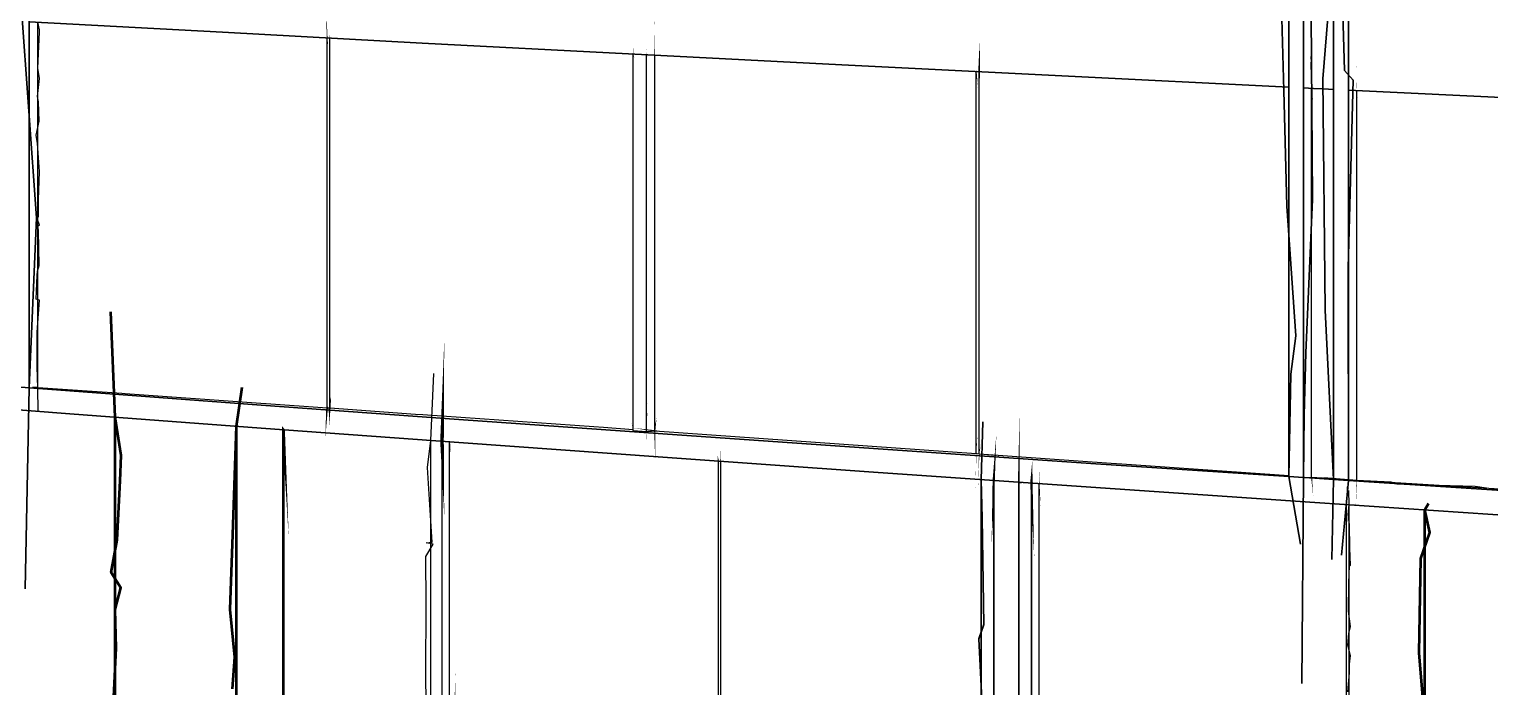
# Model space of a CAD drawing. Header units: inches. Extents: x -877 to 882, y -418 to 410.
# Drawn here: x -516 to -398.4, y -232.5 to -179.6 of the extents above; entities that cross this region are included whole.
import ezdxf

# ---------------------------------------------------------------- set-up
doc = ezdxf.new("R2010")
doc.units = ezdxf.units.IN
doc.header["$LTSCALE"] = 0.5
doc.header["$MEASUREMENT"] = 0
doc.layers.get('0').update_dxf_attribs({"lineweight": 18})
for name, color, linetype, lineweight in [('A-Glaz-Assm', 71, 'Continuous', 25), ('A-Glaz-Curt', 52, 'Continuous', 35), ('A-Glaz-Curt-Unit', 51, 'Continuous', 25), ('A-Wall', 113, 'Continuous', 35)]:
    doc.layers.add(name, color=color, linetype=linetype, lineweight=lineweight)

# ---------------------------------------------------------------- blocks, each defined once
blk = doc.blocks.new('*U12')
at = {"color": 7, "linetype": 'Continuous', "lineweight": -3}
for p, q in [((-515.97, -208.46), (-515.73, -208.44)), ((-515.97, -208.46), (-515.97, -208.46)), ((-515.97, -208.46), (-515.97, -208.46)), ((-515.73, -208.44), (-515.72, -208.44)), ((-508.54, -208.9), (-508.29, -208.92)), ((-497.34, -209.69), (-496.93, -209.72)), ((-484.9, -210.57), (-484.32, -210.61)), ((-484.32, -210.61), (-470.55, -211.58)), ((-470.55, -211.58), (-469.78, -211.63)), ((-465.95, -211.94), (-465.91, -211.94)), ((-428.93, -214.51), (-428.06, -214.57)), ((-413.37, -215.68), (-412.79, -215.64)), ((-413.37, -215.68), (-413.37, -215.68))]:
    blk.add_line(p, q, dxfattribs=at)
at = {"layer": 'A-Glaz-Assm', "color": 143, "linetype": 'Continuous', "lineweight": 25}
for p, q in [((-483.68, -301.75), (-483.68, -212.7)), ((-482.77, -301.88), (-482.77, -212.77)), ((-460.53, -236.16), (-460.53, -214.37)), ((-460.34, -236.18), (-460.34, -214.38)), ((-409.98, -240.71), (-409.98, -217.86)), ((-409.76, -240.73), (-409.76, -217.87))]:
    blk.add_line(p, q, dxfattribs=at)
at = {"layer": 'A-Glaz-Assm', "color": 141, "linetype": 'Continuous', "lineweight": 25}
for p, q in [((-482.16, -234.08), (-482.16, -212.81)), ((-434.7, -238.62), (-434.7, -216.18))]:
    blk.add_line(p, q, dxfattribs=at)
at = {"layer": 'A-Glaz-Curt', "color": 143, "linetype": 'Continuous', "lineweight": 35}
for p, q in [((-414.62, -215.6), (-414.62, 248.02)), ((-413.43, -215.68), (-413.43, 248.25)), ((-411.02, -215.84), (-411.02, 248.7)), ((-409.82, -215.92), (-409.82, 248.93)), ((-515.99, -208.46), (-515.99, 227.58)), ((-414.62, -184.27), (-414.62, -174.92)), ((-413.43, -184.32), (-413.43, -174.98)), ((-411.02, -184.44), (-411.02, -175.08)), ((-409.82, -184.5), (-409.82, -175.13)), ((-515.99, -178.99), (-500.44, -179.84)), ((-500.44, -179.84), (-484.36, -180.71)), ((-484.36, -180.71), (-467.75, -181.58)), ((-467.75, -181.58), (-450.6, -182.47)), ((-450.6, -182.47), (-432.9, -183.36)), ((-432.9, -183.36), (-414.62, -184.27)), ((-414.62, -184.27), (-414.62, -184.27)), ((-413.43, -184.32), (-412.63, -184.36)), ((-412.63, -184.36), (-411.82, -184.4)), ((-411.82, -184.4), (-411.02, -184.44)), ((-411.02, -184.44), (-411.02, -184.44)), ((-409.82, -184.5), (-390.74, -185.42)), ((-516.98, -208.38), (-515.99, -208.46)), ((-515.99, -208.46), (-515.97, -208.46)), ((-515.97, -208.46), (-512.72, -208.7)), ((-515.72, -208.44), (-515.3, -208.42)), ((-512.72, -208.7), (-497.32, -209.84)), ((-527.63, -209.39), (-512.72, -210.54)), ((-497.32, -209.84), (-481.42, -211)), ((-512.72, -210.54), (-497.32, -211.7)), ((-481.42, -211), (-464.99, -212.16)), ((-497.32, -211.7), (-481.42, -212.87)), ((-464.99, -212.16), (-448.04, -213.34)), ((-481.42, -212.87), (-464.99, -214.05)), ((-448.04, -213.34), (-430.56, -214.54)), ((-464.99, -214.05), (-448.04, -215.25)), ((-430.56, -214.54), (-414.62, -215.6)), ((-448.04, -215.25), (-430.56, -216.46)), ((-439.38, -308.1), (-439.38, -215.85)), ((-438.37, -308.23), (-438.37, -215.92)), ((-436.35, -308.5), (-436.35, -216.06)), ((-435.34, -308.64), (-435.34, -216.13)), ((-414.62, -215.6), (-413.43, -215.68)), ((-413.43, -215.68), (-413.37, -215.68)), ((-413.42, -215.68), (-412.52, -215.74)), ((-412.52, -215.74), (-411.02, -215.84)), ((-411.02, -215.84), (-409.82, -215.92)), ((-409.82, -215.92), (-409.14, -215.88)), ((-409.81, -215.92), (-393.93, -216.96)), ((-430.56, -216.46), (-412.52, -217.69)), ((-412.52, -217.69), (-393.93, -218.93))]:
    blk.add_line(p, q, dxfattribs=at)
at = {"layer": 'A-Glaz-Curt-Unit', "color": 141, "linetype": 'Continuous', "lineweight": 25}
for p, q in [((-515.3, -208.43), (-515.3, -179.02)), ((-465.65, -211.92), (-465.65, -181.69)), ((-412.79, -215.64), (-412.79, -184.36)), ((-409.14, -215.88), (-409.14, -184.53)), ((-515.3, -208.43), (-508.54, -208.9)), ((-508.28, -208.92), (-497.34, -209.69)), ((-496.93, -209.72), (-492.02, -210.07)), ((-491.81, -210.08), (-484.9, -210.57)), ((-469.78, -211.63), (-467.39, -211.8)), ((-465.65, -211.92), (-439.77, -213.75)), ((-439.54, -213.76), (-428.93, -214.51)), ((-428.06, -214.57), (-414.62, -215.52)), ((-412.79, -215.64), (-411.02, -215.76)), ((-409.14, -215.88), (-380.62, -217.66))]:
    blk.add_line(p, q, dxfattribs=at)
at = {"layer": 'A-Glaz-Curt-Unit', "color": 143, "linetype": 'Continuous', "lineweight": 25}
for p, q in [((-492.02, -210.07), (-492.02, -180.29)), ((-491.81, -210.08), (-491.81, -180.3)), ((-467.39, -211.88), (-467.39, -181.6)), ((-466.3, -211.96), (-466.3, -181.66)), ((-439.77, -213.75), (-439.77, -183.01)), ((-439.54, -213.76), (-439.54, -183.02)), ((-492.02, -210.07), (-491.81, -210.08)), ((-467.39, -211.88), (-466.3, -211.96)), ((-466.3, -211.96), (-465.95, -211.94)), ((-465.91, -211.94), (-465.65, -211.92)), ((-439.77, -213.75), (-439.54, -213.76))]:
    blk.add_line(p, q, dxfattribs=at)
at = {"layer": 'A-Wall', "color": 254, "linetype": 'Continuous', "lineweight": 50}
for p, q in [((-509.06, -313.74), (-509.06, -210.81)), ((-499.32, -314.15), (-499.32, -211.55)), ((-495.53, -313.44), (-495.53, -211.83)), ((-403.67, -327.81), (-403.67, -218.28))]:
    blk.add_line(p, q, dxfattribs=at)
blk = doc.blocks.new('New Napkin Sketch')
at = {"layer": 'A-Wall', "color": 143, "linetype": 'Continuous', "lineweight": 35}
for p, q in [((-414.62, -184.27), (-414.62, -174.92)), ((-413.43, -184.32), (-413.43, -174.98)), ((-411.02, -184.44), (-411.02, -175.08)), ((-409.82, -184.5), (-409.82, -175.13)), ((-515.99, -178.99), (-500.44, -179.84)), ((-500.44, -179.84), (-484.36, -180.71)), ((-484.36, -180.71), (-467.75, -181.58)), ((-467.75, -181.58), (-450.6, -182.47)), ((-450.6, -182.47), (-432.9, -183.36)), ((-432.9, -183.36), (-414.62, -184.27)), ((-414.62, -184.27), (-414.62, -184.27)), ((-413.43, -184.32), (-412.63, -184.36)), ((-412.63, -184.36), (-411.82, -184.4)), ((-411.82, -184.4), (-411.02, -184.44)), ((-411.02, -184.44), (-411.02, -184.44)), ((-409.82, -184.5), (-390.74, -185.42)), ((-516.98, -208.38), (-515.99, -208.46)), ((-515.99, -208.46), (-515.97, -208.46)), ((-515.97, -208.46), (-512.72, -208.7)), ((-515.72, -208.44), (-515.3, -208.42)), ((-512.72, -208.7), (-497.32, -209.84)), ((-527.63, -209.39), (-512.72, -210.54)), ((-497.32, -209.84), (-481.42, -211)), ((-512.72, -210.54), (-497.32, -211.7)), ((-481.42, -211), (-464.99, -212.16)), ((-497.32, -211.7), (-481.42, -212.87)), ((-464.99, -212.16), (-448.04, -213.34)), ((-481.42, -212.87), (-464.99, -214.05)), ((-448.04, -213.34), (-430.56, -214.54)), ((-464.99, -214.05), (-448.04, -215.25)), ((-430.56, -214.54), (-414.62, -215.6)), ((-448.04, -215.25), (-430.56, -216.46)), ((-414.62, -215.6), (-413.43, -215.68)), ((-413.43, -215.68), (-413.37, -215.68)), ((-413.42, -215.68), (-412.52, -215.74)), ((-412.52, -215.74), (-411.02, -215.84)), ((-411.02, -215.84), (-409.82, -215.92)), ((-409.82, -215.92), (-409.14, -215.88)), ((-409.81, -215.92), (-393.93, -216.96)), ((-430.56, -216.46), (-412.52, -217.69)), ((-412.52, -217.69), (-393.93, -218.93))]:
    blk.add_line(p, q, dxfattribs=at)
at = {"layer": 'A-Wall', "color": 7, "linetype": 'Continuous', "lineweight": -3}
for p, q in [((-515.97, -208.46), (-515.73, -208.44)), ((-515.97, -208.46), (-515.97, -208.46)), ((-515.97, -208.46), (-515.97, -208.46)), ((-515.73, -208.44), (-515.72, -208.44)), ((-508.54, -208.9), (-508.29, -208.92)), ((-497.34, -209.69), (-496.93, -209.72)), ((-484.9, -210.57), (-484.32, -210.61)), ((-484.32, -210.61), (-470.55, -211.58)), ((-470.55, -211.58), (-469.78, -211.63)), ((-465.95, -211.94), (-465.91, -211.94)), ((-428.93, -214.51), (-428.06, -214.57)), ((-413.37, -215.68), (-412.79, -215.64)), ((-413.37, -215.68), (-413.37, -215.68))]:
    blk.add_line(p, q, dxfattribs=at)
at = {"layer": 'A-Wall', "color": 141, "linetype": 'Continuous', "lineweight": 25}
for p, q in [((-515.3, -208.43), (-508.54, -208.9)), ((-508.28, -208.92), (-497.34, -209.69)), ((-496.93, -209.72), (-492.02, -210.07)), ((-491.81, -210.08), (-484.9, -210.57)), ((-469.78, -211.63), (-467.39, -211.8)), ((-439.54, -213.76), (-428.93, -214.51)), ((-428.06, -214.57), (-414.62, -215.52)), ((-412.79, -215.64), (-411.02, -215.76))]:
    blk.add_line(p, q, dxfattribs=at)
at = {"layer": 'A-Wall', "color": 143, "linetype": 'Continuous', "lineweight": 25}
for p, q in [((-492.02, -210.07), (-491.81, -210.08)), ((-467.39, -211.88), (-466.3, -211.96)), ((-466.3, -211.96), (-465.95, -211.94)), ((-465.91, -211.94), (-465.65, -211.92)), ((-439.77, -213.75), (-439.54, -213.76))]:
    blk.add_line(p, q, dxfattribs=at)
at = {"layer": 'A-Wall', "color": 143, "linetype": 'Continuous', "lineweight": 35, "extrusion": (0, 0, -1)}
for points in [[(413.58, -232.26), (413.43, -215.68), (413.39, -210.66), (413.24, -205.63), (412.72, -193.3), (412.86, -174.69), (413.09, -160.18), (413.23, -151.2), (413.58, -145.03), (412.71, -131.38), (412.49, -124.76), (413.72, -117.37), (414.23, -104.96), (413.36, -87.74), (412.82, -86.06), (413.63, -73.54), (413.09, -68.32), (412.57, -56.14), (412.87, -55.99), (413.58, -40.25)], [(410.37, -221.92), (409.82, -215.92), (409.84, -198.8), (409.43, -183.69), (410.13, -182.91), (410.54, -169.18), (408.94, -155.9), (409.37, -155.47), (410.7, -143.83), (409.61, -134.02), (409.22, -124.05), (409.35, -115.67), (409.32, -104.4), (410.16, -88.83), (409.22, -82.62), (410.54, -81.24), (409.42, -63.35), (409.79, -57.66), (409.38, -49.44)], [(411.17, -222.27), (411.02, -215.84), (411.69, -202.22), (411.88, -183.59), (410.93, -171.7), (411.06, -153.81), (411.85, -148.1), (411.79, -131.54), (411.64, -115.65), (411.05, -109.75), (411.57, -105.85), (410.6, -89.03), (411.47, -70.03), (411.92, -60.74), (411.19, -45.66)], [(413.69, -221.05), (414.62, -215.6), (414.45, -207.37), (414.05, -204.26), (414.77, -193.83), (415.02, -184.54), (415.44, -169.06), (414.81, -156.35), (413.9, -145.15), (413.86, -127.66), (414.72, -126.8), (414.41, -110.13), (414.53, -90.96), (415.23, -83.76), (415.07, -80.88), (415.25, -79.57), (415.31, -66.2), (415.27, -48.1)], [(516.31, -224.64), (515.99, -208.46), (515.4, -194.78), (516.63, -177.6), (515.04, -159.18), (515.18, -152.3), (516.19, -146.18)], [(439.17, -236.79), (439.57, -228.66), (439.16, -227.51), (439.3, -218.96), (439.38, -215.85), (439.25, -211.19)]]:
    blk.add_lwpolyline(points, dxfattribs=at)
at = {"layer": 'A-Wall', "color": 141, "linetype": 'Continuous', "lineweight": 25, "extrusion": (0, 0, -1)}
for points in [[(515.28, -210.4), (515.3, -208.43), (515.33, -207.67), (515.35, -206.68), (515.35, -203.98), (515.17, -201.4), (515.42, -201.31), (515.35, -199.38), (515.31, -199.07), (515.18, -198.61), (515.24, -195.8), (515.3, -195.44), (515.16, -195.35), (515.35, -194.86), (515.24, -194.68), (515.23, -193.32), (515.16, -191.05), (515.31, -188.78), (515.44, -188.12), (515.2, -187), (515.23, -185.44), (515.33, -185.01), (515.16, -183.55), (515.29, -182.72), (515.17, -179.83), (515.17, -179.64), (515.3, -179.02)], [(411.81, -215.68), (409.14, -215.88), (406.42, -216.03), (405.94, -216.18), (403.59, -216.3), (402.79, -216.3), (401.64, -216.33), (400.62, -216.35), (399.62, -216.37), (397.61, -216.67)]]:
    blk.add_lwpolyline(points, dxfattribs=at)
at = {"layer": 'A-Wall', "color": 143, "linetype": 'Continuous', "lineweight": 25, "extrusion": (0, 0, -1)}
for points in [[(492.16, -212.49, 0, 0.139, 0), (492.02, -210.07, 0.139, 0, 0), (492.12, -210.05, 0, 0, 0), (492.11, -207.73, 0, 0, 0), (492.17, -206.75, 0, 0, 0), (491.93, -204.62, 0, 0, 0), (492.1, -201.93, 0, 0, 0), (492.08, -200.41, 0, 0, 0), (492.06, -200.15, 0, 0, 0), (492.09, -198.96, 0, 0, 0), (492.06, -196.23, 0, 0, 0), (492.16, -194.11, 0, 0, 0), (491.94, -192.28, 0, 0, 0), (491.97, -189.95, 0, 0, 0), (492.09, -188.74, 0, 0, 0), (491.97, -187.78, 0, 0, 0), (492.01, -184.86, 0, 0, 0), (492.07, -182.35, 0, 0, 0), (491.94, -180.86, 0, 0.0851, 0), (492.02, -180.29, 0.0851, 0, 0), (492.07, -178.38, 0, 0, 0)], [(491.86, -211.56, 0, 0.147, 0), (491.81, -210.08, 0.147, 0, 0), (491.69, -209.11, 0, 0, 0), (491.75, -208.49, 0, 0, 0), (491.68, -208.3, 0, 0, 0), (491.82, -206.97, 0, 0, 0), (491.79, -206.95, 0, 0, 0), (491.77, -204.14, 0, 0, 0), (491.86, -201.95, 0, 0, 0), (491.84, -200.95, 0, 0, 0), (491.93, -199.43, 0, 0, 0), (491.7, -199.31, 0, 0, 0), (491.8, -197.89, 0, 0, 0), (491.78, -197.26, 0, 0, 0), (491.95, -196.26, 0, 0, 0), (491.91, -195.51, 0, 0, 0), (491.82, -194.49, 0, 0, 0), (491.82, -191.58, 0, 0, 0), (491.66, -188.95, 0, 0, 0), (491.85, -186.33, 0, 0, 0), (491.85, -185.26, 0, 0, 0), (491.91, -183.35, 0, 0, 0), (491.76, -181.06, 0, 0.0299, 0), (491.81, -180.3, 0.0299, 0, 0), (491.85, -179.88, 0, 0, 0)], [(466.26, -213.35, 0, 0.0168, 0), (466.3, -211.96, 0.0168, 0, 0), (466.23, -209.62, 0, 0, 0), (466.16, -207.56, 0, 0, 0), (466.38, -205.3, 0, 0, 0), (466.3, -204.03, 0, 0, 0), (466.27, -203.42, 0, 0, 0), (466.36, -200.93, 0, 0, 0), (466.16, -199.47, 0, 0, 0), (466.32, -197.44, 0, 0, 0), (466.39, -194.93, 0, 0, 0), (466.22, -194.07, 0, 0, 0), (466.45, -191.49, 0, 0, 0), (466.26, -188.98, 0, 0, 0), (466.17, -187.26, 0, 0, 0), (466.16, -187.08, 0, 0, 0), (466.41, -186.05, 0, 0, 0), (466.35, -185.92, 0, 0, 0), (466.45, -184.42, 0, 0, 0), (466.18, -181.89, 0, 0.0111, 0), (466.3, -181.66, 0.0111, 0, 0), (466.36, -180.99, 0, 0, 0)], [(439.63, -216.48, 0, 0.0408, 0), (439.54, -213.76, 0.0408, 0, 0), (439.4, -212.95, 0, 0, 0), (439.58, -211.86, 0, 0, 0), (439.68, -210.98, 0, 0, 0), (439.53, -210.04, 0, 0, 0), (439.46, -207.14, 0, 0, 0), (439.64, -204.81, 0, 0, 0), (439.6, -202.15, 0, 0, 0), (439.53, -199.68, 0, 0, 0), (439.58, -197.71, 0, 0, 0), (439.58, -195.67, 0, 0, 0), (439.52, -193.58, 0, 0, 0), (439.64, -191.28, 0, 0, 0), (439.61, -188.55, 0, 0, 0), (439.39, -185.68, 0, 0, 0), (439.48, -183.57, 0, 0.152, 0), (439.54, -183.02, 0.152, 0, 0), (439.5, -180.42, 0, 0, 0)], [(467.43, -211.95, 0, 0.0311, 0), (467.39, -211.88, 0.0311, 0, 0), (467.52, -211.19, 0, 0, 0), (467.46, -209.94, 0, 0, 0), (467.53, -208.83, 0, 0, 0), (467.46, -208, 0, 0, 0), (467.29, -206.33, 0, 0, 0), (467.3, -204.54, 0, 0, 0), (467.49, -201.71, 0, 0, 0), (467.43, -198.76, 0, 0, 0), (467.35, -196.11, 0, 0, 0), (467.44, -195.81, 0, 0, 0), (467.54, -192.92, 0, 0, 0), (467.54, -190.07, 0, 0, 0), (467.51, -188.68, 0, 0, 0), (467.43, -187.87, 0, 0, 0), (467.29, -185.03, 0, 0, 0), (467.43, -184.27, 0, 0, 0), (467.43, -183.89, 0, 0, 0), (467.29, -181.89, 0, 0.0603, 0), (467.39, -181.6, 0.0603, 0, 0), (467.38, -181.06, 0, 0, 0)], [(439.84, -216.62, 0, 0.0174, 0), (439.77, -213.75, 0.0174, 0, 0), (439.67, -211.94, 0, 0, 0), (439.65, -209.79, 0, 0, 0), (439.65, -206.92, 0, 0, 0), (439.65, -205.44, 0, 0, 0), (439.7, -205.26, 0, 0, 0), (439.87, -202.27, 0, 0, 0), (439.78, -202.18, 0, 0, 0), (439.67, -199.18, 0, 0, 0), (439.9, -198.4, 0, 0, 0), (439.92, -196.44, 0, 0, 0), (439.89, -196.24, 0, 0, 0), (439.81, -194.95, 0, 0, 0), (439.63, -193.38, 0, 0, 0), (439.77, -192.88, 0, 0, 0), (439.74, -191.96, 0, 0, 0), (439.71, -191.42, 0, 0, 0), (439.87, -189.05, 0, 0, 0), (439.69, -186.75, 0, 0, 0), (439.64, -184.35, 0, 0.0569, 0), (439.77, -183.01, 0.0569, 0, 0), (439.76, -182.86, 0, 0, 0)], [(483.13, -308.08, 0, 0.414, 0), (482.77, -301.88, 0.414, 0, 0), (482.34, -295.31, 0, 0, 0), (482.34, -286.79, 0, 0, 0), (482.71, -277.88, 0, 0, 0), (482.47, -270.01, 0, 0, 0), (482.44, -267.65, 0, 0, 0), (482.43, -262.63, 0, 0, 0), (482.85, -257.99, 0, 0, 0), (482.48, -252.45, 0, 0, 0), (482.9, -243.96, 0, 0, 0), (483.17, -235.27, 0, 0, 0), (482.48, -234.65, 0, 0, 0), (482.69, -232.76, 0, 0, 0), (482.86, -230.47, 0, 0, 0), (482.56, -223.03, 0, 0, 0), (482.72, -220.37, 0, 0, 0), (482.59, -218.75, 0, 0.292, 0), (482.77, -212.77, 0.292, 0, 0), (482.59, -204.73, 0, 0, 0)], [(460.53, -238.1, 0, 0.0144, 0), (460.53, -236.16, 0.0144, 0, 0), (460.59, -234.97, 0, 0, 0), (460.43, -234.24, 0, 0, 0), (460.58, -232.46, 0, 0, 0), (460.52, -231.81, 0, 0, 0), (460.6, -230.44, 0, 0, 0), (460.63, -229.01, 0, 0, 0), (460.44, -227.24, 0, 0, 0), (460.42, -225.29, 0, 0, 0), (460.64, -224.58, 0, 0, 0), (460.52, -222.79, 0, 0, 0), (460.43, -220.64, 0, 0, 0), (460.45, -219.23, 0, 0, 0), (460.47, -218.17, 0, 0, 0), (460.48, -217.37, 0, 0, 0), (460.55, -215.57, 0, 0.0986, 0), (460.53, -214.37, 0.0986, 0, 0), (460.59, -213.86, 0, 0, 0)], [(460.38, -236.46, 0, 0.0755, 0), (460.34, -236.18, 0.0755, 0, 0), (460.24, -235.1, 0, 0, 0), (460.4, -233.43, 0, 0, 0), (460.39, -231.66, 0, 0, 0), (460.27, -229.89, 0, 0, 0), (460.42, -228.84, 0, 0, 0), (460.42, -228.76, 0, 0, 0), (460.34, -226.88, 0, 0, 0), (460.24, -226.88, 0, 0, 0), (460.38, -225.86, 0, 0, 0), (460.37, -223.98, 0, 0, 0), (460.28, -222.61, 0, 0, 0), (460.38, -221.18, 0, 0, 0), (460.26, -220.78, 0, 0, 0), (460.23, -219.06, 0, 0, 0), (460.27, -218.52, 0, 0, 0), (460.28, -218.4, 0, 0, 0), (460.25, -217.26, 0, 0, 0), (460.44, -215.22, 0, 0, 0), (460.43, -214.62, 0, 0.0511, 0), (460.34, -214.38, 0.0511, 0, 0), (460.33, -213.53, 0, 0, 0)], [(409.89, -242.11, 0, 0.00696, 0), (409.98, -240.71, 0.00696, 0, 0), (409.92, -239.74, 0, 0, 0), (410.07, -238.72, 0, 0, 0), (410, -236.64, 0, 0, 0), (410.06, -236.15, 0, 0, 0), (410.09, -235.15, 0, 0, 0), (410.08, -234, 0, 0, 0), (409.97, -232.42, 0, 0, 0), (409.97, -232.38, 0, 0, 0), (410.03, -232.38, 0, 0, 0), (409.99, -232.06, 0, 0, 0), (409.92, -230.5, 0, 0, 0), (409.88, -228.26, 0, 0, 0), (409.99, -226.16, 0, 0, 0), (410.01, -224.39, 0, 0, 0), (409.88, -223.74, 0, 0, 0), (409.86, -221.88, 0, 0, 0), (410.08, -220.95, 0, 0, 0), (409.92, -219.32, 0, 0.0728, 0), (409.98, -217.86, 0.0728, 0, 0), (409.94, -216.11, 0, 0, 0)], [(482.05, -304.56, 0, 0.237, 0), (481.83, -301.94, 0.237, 0, 0), (481.93, -300.75, 0, 0, 0), (481.75, -295.2, 0, 0, 0), (481.77, -295.15, 0, 0, 0), (481.86, -293.67, 0, 0, 0), (481.73, -292.72, 0, 0, 0), (481.57, -291.11, 0, 0, 0), (481.57, -290.21, 0, 0, 0), (481.59, -284.36, 0, 0, 0), (481.93, -278.58, 0, 0, 0), (482.07, -274.83, 0, 0, 0), (482.08, -273.46, 0, 0, 0), (481.68, -272.09, 0, 0, 0), (481.64, -270.1, 0, 0, 0), (481.66, -264.02, 0, 0, 0), (481.55, -257.55, 0, 0, 0), (481.56, -255.44, 0, 0, 0), (481.71, -249.29, 0, 0, 0), (481.94, -244.97, 0, 0, 0), (481.72, -240.53, 0, 0, 0), (481.73, -237.81, 0, 0.115, 0), (481.83, -237.09, 0.115, 0, 0), (481.68, -231.36, 0, 0, 0)]]:
    blk.add_lwpolyline(points, format="xyseb", dxfattribs=at)
at = {"layer": 'A-Wall', "color": 141, "linetype": 'Continuous', "lineweight": 25, "extrusion": (0, 0, -1)}
for points in [[(465.59, -214.74, 0, 0.098, 0), (465.65, -211.92, 0.098, 0, 0), (465.5, -210.85, 0, 0, 0), (465.57, -210.2, 0, 0, 0), (465.56, -208.85, 0, 0, 0), (465.52, -206.23, 0, 0, 0), (465.68, -204.79, 0, 0, 0), (465.69, -202.97, 0, 0, 0), (465.72, -201.29, 0, 0, 0), (465.75, -198.44, 0, 0, 0), (465.64, -198.13, 0, 0, 0), (465.52, -196.84, 0, 0, 0), (465.55, -196.33, 0, 0, 0), (465.77, -193.87, 0, 0, 0), (465.59, -193.04, 0, 0, 0), (465.61, -190.15, 0, 0, 0), (465.62, -187.56, 0, 0, 0), (465.63, -185.32, 0, 0, 0), (465.65, -183.17, 0, 0.0395, 0), (465.65, -181.69, 0.0395, 0, 0), (465.7, -178.81, 0, 0, 0)], [(412.66, -217.17, 0, 0.0819, 0), (412.79, -215.64, 0.0819, 0, 0), (412.84, -213.21, 0, 0, 0), (412.83, -212.02, 0, 0, 0), (412.85, -210.51, 0, 0, 0), (412.74, -209, 0, 0, 0), (412.79, -205.92, 0, 0, 0), (412.63, -203.2, 0, 0, 0), (412.68, -202.18, 0, 0, 0), (412.89, -199.38, 0, 0, 0), (412.81, -197.36, 0, 0, 0), (412.8, -195.75, 0, 0, 0), (412.84, -194.38, 0, 0, 0), (412.73, -194.32, 0, 0, 0), (412.77, -193.34, 0, 0, 0), (412.76, -190.48, 0, 0, 0), (412.67, -189.81, 0, 0, 0), (412.94, -189, 0, 0, 0), (412.9, -186.88, 0, 0, 0), (412.9, -186.21, 0, 0, 0), (412.84, -185.73, 0, 0, 0), (412.68, -185.28, 0, 0.0756, 0), (412.79, -184.36, 0.0756, 0, 0), (412.92, -181.5, 0, 0, 0)], [(409.24, -218.1, 0, 0.0434, 0), (409.14, -215.88, 0.0434, 0, 0), (409.15, -214.75, 0, 0, 0), (409.21, -212.63, 0, 0, 0), (409.07, -211.98, 0, 0, 0), (409.22, -209.87, 0, 0, 0), (409.01, -207.4, 0, 0, 0), (409.28, -205.22, 0, 0, 0), (409.09, -203.29, 0, 0, 0), (409.15, -202.07, 0, 0, 0), (409.2, -200.36, 0, 0, 0), (409.11, -198.68, 0, 0, 0), (409.08, -197.85, 0, 0, 0), (409.11, -195.64, 0, 0, 0), (409.08, -193.68, 0, 0, 0), (409.09, -191.91, 0, 0, 0), (409.02, -190.36, 0, 0, 0), (409, -188.25, 0, 0, 0), (409.11, -187.53, 0, 0, 0), (409.26, -186.85, 0, 0, 0), (409.08, -185.23, 0, 0.00992, 0), (409.14, -184.53, 0.00992, 0, 0), (409.18, -182.33, 0, 0, 0)], [(482.25, -235.74, 0, 0.0853, 0), (482.16, -234.08, 0.0853, 0, 0), (482.14, -232.51, 0, 0, 0), (482.18, -230.74, 0, 0, 0), (482.2, -229.05, 0, 0, 0), (482.26, -228.8, 0, 0, 0), (482.18, -226.97, 0, 0, 0), (482.15, -226.48, 0, 0, 0), (482.22, -225.82, 0, 0, 0), (482.11, -224.65, 0, 0, 0), (482.16, -222.56, 0, 0, 0), (482.07, -220.96, 0, 0, 0), (482.09, -219.22, 0, 0, 0), (482.22, -217.84, 0, 0, 0), (482.12, -215.96, 0, 0, 0), (482.23, -214.7, 0, 0, 0), (482.14, -214.3, 0, 0, 0), (482.14, -214.18, 0, 0, 0), (482.06, -213.8, 0, 0.0744, 0), (482.16, -212.81, 0.0744, 0, 0), (482.14, -212.74, 0, 0, 0)], [(467.43, -211.68, 0, 0.113, 0), (465.65, -211.92, 0.113, 0, 0), (465.09, -211.95, 0, 0, 0), (463.44, -212.1, 0, 0, 0), (461.95, -212.15, 0, 0, 0), (460.98, -212.23, 0, 0, 0), (459.58, -212.37, 0, 0, 0), (458.62, -212.39, 0, 0, 0), (457.08, -212.54, 0, 0, 0), (456.68, -212.49, 0, 0, 0), (454.54, -212.8, 0, 0, 0), (453.35, -212.75, 0, 0, 0), (452.01, -212.76, 0, 0, 0), (450.15, -213.06, 0, 0, 0), (448.02, -213.08, 0, 0, 0), (446.53, -213.28, 0, 0, 0), (445.18, -213.35, 0, 0, 0), (443.85, -213.59, 0, 0, 0), (443.57, -213.57, 0, 0, 0), (442.69, -213.57, 0, 0, 0), (441.93, -213.7, 0, 0, 0), (440.37, -213.62, 0, 0, 0), (439.88, -213.82, 0, 0.0875, 0), (439.77, -213.75, 0.0875, 0, 0), (437.81, -213.98, 0, 0, 0)], [(434.8, -240.19, 0, 0.0955, 0), (434.7, -238.62, 0.0955, 0, 0), (434.65, -238.48, 0, 0, 0), (434.7, -236.48, 0, 0, 0), (434.61, -235.97, 0, 0, 0), (434.68, -234.69, 0, 0, 0), (434.8, -232.64, 0, 0, 0), (434.72, -230.79, 0, 0, 0), (434.73, -229.48, 0, 0, 0), (434.73, -228.88, 0, 0, 0), (434.79, -227.95, 0, 0, 0), (434.64, -225.73, 0, 0, 0), (434.72, -225.72, 0, 0, 0), (434.68, -225.34, 0, 0, 0), (434.73, -225.17, 0, 0, 0), (434.61, -223.79, 0, 0, 0), (434.65, -222.23, 0, 0, 0), (434.62, -222.11, 0, 0, 0), (434.64, -221.94, 0, 0, 0), (434.8, -221.02, 0, 0, 0), (434.79, -220.08, 0, 0, 0), (434.6, -218.02, 0, 0.0474, 0), (434.7, -216.18, 0.0474, 0, 0), (434.64, -214.94, 0, 0, 0)]]:
    blk.add_lwpolyline(points, format="xyseb", dxfattribs=at)
at = {"layer": 'A-Wall', "color": 254, "linetype": 'Continuous', "lineweight": 50, "extrusion": (0, 0, -1)}
for points in [[(509.29, -235.58), (509, -229.42), (509.06, -226.3), (508.62, -224.55), (509.4, -223.31), (508.9, -220.68), (508.66, -215.93), (508.6, -213.9), (509.06, -210.81), (509.42, -202.34)], [(499.62, -232.68), (499.44, -230.13), (499.81, -226.29), (499.59, -220.26), (499.32, -211.55), (498.86, -208.41)], [(403.54, -236.93), (404.12, -229.78), (404.01, -222.19), (403.27, -220.1), (403.67, -218.28), (403.37, -217.77)]]:
    blk.add_lwpolyline(points, dxfattribs=at)
at = {"layer": 'A-Wall', "color": 143, "linetype": 'Continuous', "lineweight": 25, "extrusion": (0, 0, -1)}
for points in [[(484, -238.87), (484.07, -231.46), (484.05, -225.88), (484.07, -222.03), (483.48, -221.05), (484.05, -220.94), (483.57, -220.88), (483.93, -214.87), (483.68, -212.7), (483.44, -207.31)], [(409.86, -232.92), (409.75, -231.39), (409.73, -230.7), (409.67, -230), (409.87, -229.17), (409.78, -228.23), (409.66, -227.66), (409.83, -226.43), (409.8, -224.16), (409.75, -222.78), (409.67, -222.74), (409.71, -221.33), (409.73, -219.46), (409.84, -218.66), (409.76, -217.87), (409.8, -216.71)]]:
    blk.add_lwpolyline(points, dxfattribs=at)
at = {"layer": 'A-Wall', "color": 254, "linetype": 'Continuous', "lineweight": 50, "extrusion": (0, 0, -1)}
blk.add_lwpolyline([(495.05, -322.01, 0, 0.488, 0), (495.53, -313.44, 0.488, 0, 0), (495.53, -308.55, 0, 0, 0), (495.19, -302.07, 0, 0, 0), (495.41, -295.03, 0, 0, 0), (495.41, -292.72, 0, 0, 0), (495.35, -292.17, 0, 0, 0), (495.05, -290.78, 0, 0, 0), (495.37, -287.79, 0, 0, 0), (495.59, -285.96, 0, 0, 0), (495.81, -278.51, 0, 0, 0), (495.61, -278.38, 0, 0, 0), (495.44, -273.99, 0, 0, 0), (495.39, -265.74, 0, 0, 0), (495.84, -259.25, 0, 0, 0), (495.81, -253.95, 0, 0, 0), (495.78, -252.2, 0, 0, 0), (495.86, -246.74, 0, 0, 0), (495.47, -237.6, 0, 0, 0), (495.66, -234.89, 0, 0, 0), (495.52, -225.11, 0, 0, 0), (495.1, -220.6, 0, 0.234, 0), (495.53, -211.83, 0.234, 0, 0), (495.66, -211.54, 0, 0, 0)], format="xyseb", dxfattribs=at)
at = {"layer": 'A-Wall', "color": 143, "linetype": 'Continuous', "lineweight": 35, "extrusion": (0, 0, -1)}
for points in [[(436.22, -315.91, 0, 0.2, 0), (436.35, -308.5, 0.2, 0, 0), (436.8, -299.54, 0, 0, 0), (436.5, -291.76, 0, 0, 0), (436.36, -288.71, 0, 0, 0), (436.02, -286.52, 0, 0, 0), (436.21, -286.22, 0, 0, 0), (436.09, -280.5, 0, 0, 0), (436.69, -275.93, 0, 0, 0), (436.2, -272.01, 0, 0, 0), (436.44, -267.16, 0, 0, 0), (436.22, -259.51, 0, 0, 0), (436.19, -250.57, 0, 0, 0), (436.1, -242.5, 0, 0, 0), (436.82, -241.23, 0, 0, 0), (436.66, -235.83, 0, 0, 0), (436.01, -235.35, 0, 0, 0), (436.8, -232.25, 0, 0, 0), (436.03, -232.2, 0, 0, 0), (436.18, -229.84, 0, 0, 0), (436.61, -225.11, 0, 0, 0), (436.09, -216.15, 0, 0.149, 0), (436.35, -216.06, 0.149, 0, 0), (436.29, -210.72, 0, 0, 0)], [(438.53, -315.39, 0, 0.192, 0), (438.37, -308.23, 0.192, 0, 0), (437.96, -307.67, 0, 0, 0), (438.43, -299.39, 0, 0, 0), (438.8, -294.89, 0, 0, 0), (438.48, -292.86, 0, 0, 0), (438.33, -286.07, 0, 0, 0), (438.6, -281.17, 0, 0, 0), (438.42, -273.1, 0, 0, 0), (438.33, -267.19, 0, 0, 0), (437.92, -258.87, 0, 0, 0), (438.66, -254.46, 0, 0, 0), (438.49, -248.06, 0, 0, 0), (438.83, -239.62, 0, 0, 0), (438.78, -232.18, 0, 0, 0), (438.19, -230.79, 0, 0, 0), (438.3, -229.65, 0, 0, 0), (438.54, -221.2, 0, 0.184, 0), (438.37, -215.92, 0.184, 0, 0), (438.16, -212.22, 0, 0, 0)], [(434.99, -315.64, 0, 0.147, 0), (435.34, -308.64, 0.147, 0, 0), (435.37, -303.45, 0, 0, 0), (435.34, -297.94, 0, 0, 0), (434.94, -288.83, 0, 0, 0), (435.56, -285.4, 0, 0, 0), (435.59, -280.7, 0, 0, 0), (435.71, -278.77, 0, 0, 0), (435.71, -276.1, 0, 0, 0), (435.25, -268.98, 0, 0, 0), (435.29, -266.63, 0, 0, 0), (435.77, -265.06, 0, 0, 0), (435.09, -259.29, 0, 0, 0), (435.79, -258.9, 0, 0, 0), (434.9, -252.04, 0, 0, 0), (435.22, -250.63, 0, 0, 0), (435.74, -243.07, 0, 0, 0), (435.75, -238.8, 0, 0, 0), (435.29, -231.42, 0, 0, 0), (435.12, -230.91, 0, 0, 0), (435.11, -222.09, 0, 0.196, 0), (435.34, -216.13, 0.196, 0, 0), (435.26, -214.23, 0, 0, 0)]]:
    blk.add_lwpolyline(points, format="xyseb", dxfattribs=at)

msp = doc.modelspace()

# ---------------------------------------------------------------- block references
msp.add_blockref('New Napkin Sketch', (0, 0))
at = {"color": 7, "linetype": 'Continuous', "lineweight": -3}
msp.add_blockref('*U12', (0, 0), dxfattribs=at)

doc.saveas('drawing.dxf')
